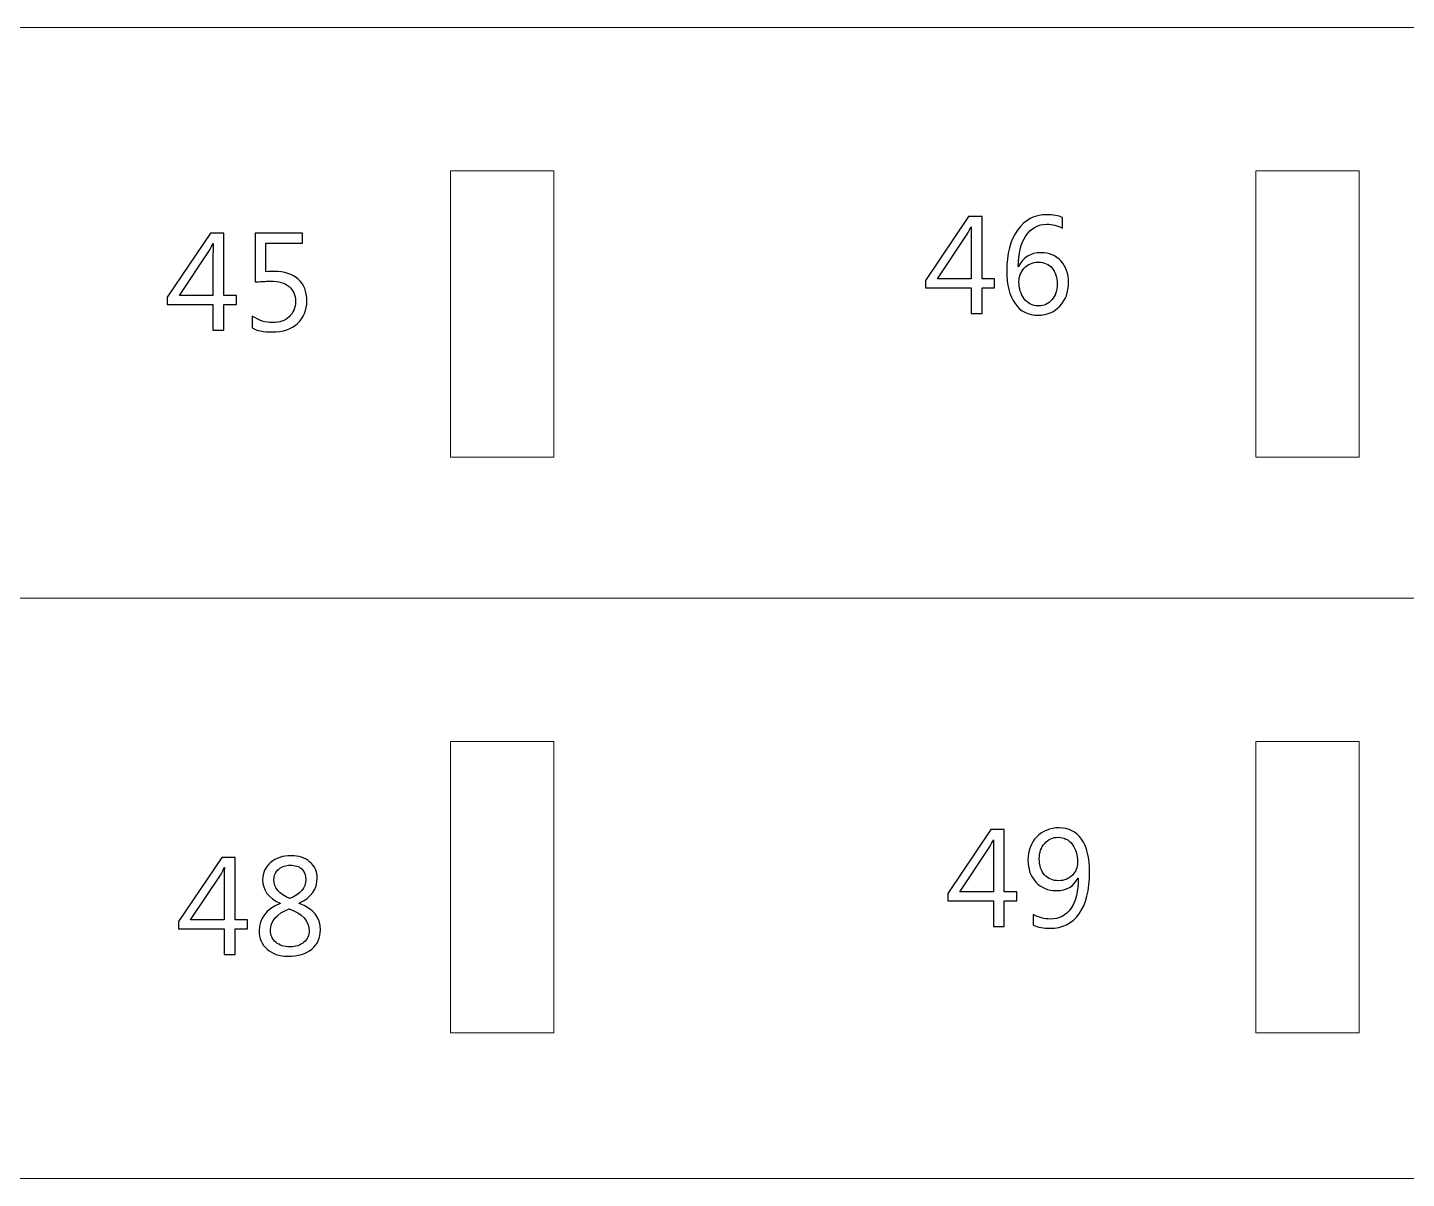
# Model space of a CAD drawing. Header units: centimetres. Extents: x -370 to 378, y -504 to 433.
# Drawn here: x -134.5 to -54.4, y -18 to 48.9 of the extents above; entities that cross this region are included whole.
import ezdxf

# ---------------------------------------------------------------- set-up
doc = ezdxf.new("R2010")
doc.units = ezdxf.units.CM
doc.header["$MEASUREMENT"] = 0
doc.layers.add('Camada 1', color=7, linetype='Continuous')
doc.layers.add('Camada 2', color=20, linetype='Continuous')

msp = doc.modelspace()

# ---------------------------------------------------------------- linework, layer by layer
at = {"layer": 'Camada 1', "lineweight": 9}
for points in [[(-109.943, 23.898), (-103.936, 23.898), (-103.936, 40.533), (-109.943, 40.533), (-109.943, 23.898)], [(-63.156, 23.898), (-57.149, 23.898), (-57.149, 40.533), (-63.156, 40.533), (-63.156, 23.898)], [(-109.943, -9.55), (-103.936, -9.55), (-103.936, 7.377), (-109.943, 7.377), (-109.943, -9.55)], [(-63.156, -9.55), (-57.149, -9.55), (-57.149, 7.377), (-63.156, 7.377), (-63.156, -9.55)]]:
    msp.add_lwpolyline(points, close=True, dxfattribs=at)
for points in [[(-198.012, 48.853), (-198.012, 48.853), (-33.765, 48.853), (-33.765, 48.853), (-33.765, 48.853), (-33.765, 48.853), (-27.629, 15.725), (-27.629, 15.725), (-27.629, 15.725), (-27.629, 15.725), (-197.989, 15.709), (-197.989, 15.709), (-197.989, 15.709), (-197.989, 15.709), (-198.012, 48.853), (-198.012, 48.853)], [(-198.012, -18.016), (-198.012, -18.016), (-33.765, -18.016), (-33.765, -18.016), (-33.765, -18.016), (-33.765, -18.016), (-27.629, 15.693), (-27.629, 15.693), (-27.629, 15.693), (-27.629, 15.693), (-197.989, 15.709), (-197.989, 15.709), (-197.989, 15.709), (-197.989, 15.709), (-198.012, -18.016), (-198.012, -18.016)]]:
    msp.add_open_spline(points, degree=3, knots=[0, 0, 0, 0, 0.2, 0.2, 0.2, 0.2, 0.4, 0.4, 0.4, 0.4, 0.6, 0.6, 0.6, 0.6, 1, 1, 1, 1], dxfattribs=at)
at = {"layer": 'Camada 2'}
for points, knots in [([(-78.331, 33.736), (-78.331, 33.736), (-79.057, 33.736), (-79.057, 33.736), (-79.057, 33.736), (-79.057, 33.736), (-79.057, 32.236), (-79.057, 32.236), (-79.057, 32.236), (-79.057, 32.236), (-79.694, 32.236), (-79.694, 32.236), (-79.694, 32.236), (-79.694, 32.236), (-79.694, 33.736), (-79.694, 33.736), (-79.694, 33.736), (-79.694, 33.736), (-82.347, 33.736), (-82.347, 33.736), (-82.347, 33.736), (-82.347, 33.736), (-82.347, 34.159), (-82.347, 34.159), (-82.347, 34.159), (-82.347, 34.159), (-79.835, 37.882), (-79.835, 37.882), (-79.835, 37.882), (-79.835, 37.882), (-79.057, 37.882), (-79.057, 37.882), (-79.057, 37.882), (-79.057, 37.882), (-79.057, 34.261), (-79.057, 34.261), (-79.057, 34.261), (-79.057, 34.261), (-78.331, 34.261), (-78.331, 34.261), (-78.331, 34.261), (-78.331, 34.261), (-78.331, 33.736), (-78.331, 33.736)], [0, 0, 0, 0, 0.083333, 0.083333, 0.083333, 0.083333, 0.166667, 0.166667, 0.166667, 0.166667, 0.25, 0.25, 0.25, 0.25, 0.333333, 0.333333, 0.333333, 0.333333, 0.416667, 0.416667, 0.416667, 0.416667, 0.5, 0.5, 0.5, 0.5, 0.583333, 0.583333, 0.583333, 0.583333, 0.666667, 0.666667, 0.666667, 0.666667, 0.75, 0.75, 0.75, 0.75, 0.833333, 0.833333, 0.833333, 0.833333, 1, 1, 1, 1]), ([(-74.379, 37.817), (-74.379, 37.817), (-74.379, 37.206), (-74.379, 37.206), (-74.379, 37.206), (-74.671, 37.355), (-74.977, 37.43), (-75.3, 37.43), (-75.3, 37.43), (-75.8, 37.43), (-76.201, 37.207), (-76.502, 36.761), (-76.502, 36.761), (-76.801, 36.314), (-76.952, 35.716), (-76.952, 34.968), (-76.952, 34.968), (-76.952, 34.968), (-76.936, 34.968), (-76.936, 34.968), (-76.936, 34.968), (-76.674, 35.501), (-76.244, 35.769), (-75.645, 35.769), (-75.645, 35.769), (-75.152, 35.769), (-74.761, 35.61), (-74.469, 35.294), (-74.469, 35.294), (-74.178, 34.977), (-74.032, 34.554), (-74.032, 34.023), (-74.032, 34.023), (-74.032, 33.469), (-74.199, 33.016), (-74.533, 32.665), (-74.533, 32.665), (-74.866, 32.314), (-75.289, 32.14), (-75.803, 32.14), (-75.803, 32.14), (-76.37, 32.14), (-76.815, 32.365), (-77.137, 32.817), (-77.137, 32.817), (-77.46, 33.269), (-77.621, 33.903), (-77.621, 34.72), (-77.621, 34.72), (-77.621, 35.711), (-77.41, 36.501), (-76.988, 37.091), (-76.988, 37.091), (-76.566, 37.683), (-76.008, 37.978), (-75.316, 37.978), (-75.316, 37.978), (-74.922, 37.978), (-74.61, 37.925), (-74.379, 37.817)], [0, 0, 0, 0, 0.0625, 0.0625, 0.0625, 0.0625, 0.125, 0.125, 0.125, 0.125, 0.1875, 0.1875, 0.1875, 0.1875, 0.25, 0.25, 0.25, 0.25, 0.3125, 0.3125, 0.3125, 0.3125, 0.375, 0.375, 0.375, 0.375, 0.4375, 0.4375, 0.4375, 0.4375, 0.5, 0.5, 0.5, 0.5, 0.5625, 0.5625, 0.5625, 0.5625, 0.625, 0.625, 0.625, 0.625, 0.6875, 0.6875, 0.6875, 0.6875, 0.75, 0.75, 0.75, 0.75, 0.8125, 0.8125, 0.8125, 0.8125, 0.875, 0.875, 0.875, 0.875, 1, 1, 1, 1]), ([(-122.375, 32.765), (-122.375, 32.765), (-123.1, 32.765), (-123.1, 32.765), (-123.1, 32.765), (-123.1, 32.765), (-123.1, 31.265), (-123.1, 31.265), (-123.1, 31.265), (-123.1, 31.265), (-123.738, 31.265), (-123.738, 31.265), (-123.738, 31.265), (-123.738, 31.265), (-123.738, 32.765), (-123.738, 32.765), (-123.738, 32.765), (-123.738, 32.765), (-126.391, 32.765), (-126.391, 32.765), (-126.391, 32.765), (-126.391, 32.765), (-126.391, 33.187), (-126.391, 33.187), (-126.391, 33.187), (-126.391, 33.187), (-123.879, 36.91), (-123.879, 36.91), (-123.879, 36.91), (-123.879, 36.91), (-123.1, 36.91), (-123.1, 36.91), (-123.1, 36.91), (-123.1, 36.91), (-123.1, 33.289), (-123.1, 33.289), (-123.1, 33.289), (-123.1, 33.289), (-122.375, 33.289), (-122.375, 33.289), (-122.375, 33.289), (-122.375, 33.289), (-122.375, 32.765), (-122.375, 32.765)], [0, 0, 0, 0, 0.083333, 0.083333, 0.083333, 0.083333, 0.166667, 0.166667, 0.166667, 0.166667, 0.25, 0.25, 0.25, 0.25, 0.333333, 0.333333, 0.333333, 0.333333, 0.416667, 0.416667, 0.416667, 0.416667, 0.5, 0.5, 0.5, 0.5, 0.583333, 0.583333, 0.583333, 0.583333, 0.666667, 0.666667, 0.666667, 0.666667, 0.75, 0.75, 0.75, 0.75, 0.833333, 0.833333, 0.833333, 0.833333, 1, 1, 1, 1]), ([(-121.455, 31.402), (-121.455, 31.402), (-121.455, 32.087), (-121.455, 32.087), (-121.455, 32.087), (-121.069, 31.835), (-120.677, 31.708), (-120.278, 31.708), (-120.278, 31.708), (-119.879, 31.708), (-119.557, 31.821), (-119.313, 32.047), (-119.313, 32.047), (-119.069, 32.272), (-118.947, 32.571), (-118.947, 32.944), (-118.947, 32.944), (-118.947, 33.313), (-119.072, 33.602), (-119.321, 33.809), (-119.321, 33.809), (-119.571, 34.016), (-119.927, 34.12), (-120.392, 34.12), (-120.392, 34.12), (-120.549, 34.12), (-120.845, 34.104), (-121.278, 34.073), (-121.278, 34.073), (-121.278, 34.073), (-121.278, 36.91), (-121.278, 36.91), (-121.278, 36.91), (-121.278, 36.91), (-118.544, 36.91), (-118.544, 36.91), (-118.544, 36.91), (-118.544, 36.91), (-118.544, 36.329), (-118.544, 36.329), (-118.544, 36.329), (-118.544, 36.329), (-120.665, 36.329), (-120.665, 36.329), (-120.665, 36.329), (-120.665, 36.329), (-120.665, 34.668), (-120.665, 34.668), (-120.665, 34.668), (-120.491, 34.679), (-120.332, 34.684), (-120.184, 34.684), (-120.184, 34.684), (-119.58, 34.684), (-119.112, 34.532), (-118.782, 34.23), (-118.782, 34.23), (-118.451, 33.927), (-118.286, 33.512), (-118.286, 32.985), (-118.286, 32.985), (-118.286, 32.44), (-118.463, 32), (-118.819, 31.668), (-118.819, 31.668), (-119.176, 31.335), (-119.665, 31.168), (-120.285, 31.168), (-120.285, 31.168), (-120.807, 31.168), (-121.197, 31.246), (-121.455, 31.402)], [0, 0, 0, 0, 0.052632, 0.052632, 0.052632, 0.052632, 0.105263, 0.105263, 0.105263, 0.105263, 0.157895, 0.157895, 0.157895, 0.157895, 0.210526, 0.210526, 0.210526, 0.210526, 0.263158, 0.263158, 0.263158, 0.263158, 0.315789, 0.315789, 0.315789, 0.315789, 0.368421, 0.368421, 0.368421, 0.368421, 0.421053, 0.421053, 0.421053, 0.421053, 0.473684, 0.473684, 0.473684, 0.473684, 0.526316, 0.526316, 0.526316, 0.526316, 0.578947, 0.578947, 0.578947, 0.578947, 0.631579, 0.631579, 0.631579, 0.631579, 0.684211, 0.684211, 0.684211, 0.684211, 0.736842, 0.736842, 0.736842, 0.736842, 0.789474, 0.789474, 0.789474, 0.789474, 0.842105, 0.842105, 0.842105, 0.842105, 0.894737, 0.894737, 0.894737, 0.894737, 1, 1, 1, 1]), ([(-79.694, 34.261), (-79.694, 34.261), (-79.694, 36.7), (-79.694, 36.7), (-79.694, 36.7), (-79.694, 36.874), (-79.689, 37.068), (-79.678, 37.284), (-79.678, 37.284), (-79.678, 37.284), (-79.694, 37.284), (-79.694, 37.284), (-79.694, 37.284), (-79.73, 37.188), (-79.803, 37.044), (-79.91, 36.851), (-79.91, 36.851), (-79.91, 36.851), (-81.647, 34.261), (-81.647, 34.261), (-81.647, 34.261), (-81.647, 34.261), (-79.694, 34.261), (-79.694, 34.261)], [0, 0, 0, 0, 0.142857, 0.142857, 0.142857, 0.142857, 0.285714, 0.285714, 0.285714, 0.285714, 0.428571, 0.428571, 0.428571, 0.428571, 0.571429, 0.571429, 0.571429, 0.571429, 0.714286, 0.714286, 0.714286, 0.714286, 1, 1, 1, 1]), ([(-123.738, 33.289), (-123.738, 33.289), (-123.738, 35.729), (-123.738, 35.729), (-123.738, 35.729), (-123.738, 35.902), (-123.732, 36.097), (-123.721, 36.312), (-123.721, 36.312), (-123.721, 36.312), (-123.738, 36.312), (-123.738, 36.312), (-123.738, 36.312), (-123.774, 36.217), (-123.846, 36.073), (-123.954, 35.879), (-123.954, 35.879), (-123.954, 35.879), (-125.691, 33.289), (-125.691, 33.289), (-125.691, 33.289), (-125.691, 33.289), (-123.738, 33.289), (-123.738, 33.289)], [0, 0, 0, 0, 0.142857, 0.142857, 0.142857, 0.142857, 0.285714, 0.285714, 0.285714, 0.285714, 0.428571, 0.428571, 0.428571, 0.428571, 0.571429, 0.571429, 0.571429, 0.571429, 0.714286, 0.714286, 0.714286, 0.714286, 1, 1, 1, 1]), ([(-75.789, 35.22), (-76.123, 35.22), (-76.393, 35.107), (-76.6, 34.882), (-76.6, 34.882), (-76.808, 34.654), (-76.912, 34.388), (-76.912, 34.08), (-76.912, 34.08), (-76.912, 33.693), (-76.808, 33.364), (-76.603, 33.09), (-76.603, 33.09), (-76.397, 32.817), (-76.123, 32.68), (-75.781, 32.68), (-75.781, 32.68), (-75.456, 32.68), (-75.192, 32.8), (-74.994, 33.037), (-74.994, 33.037), (-74.793, 33.275), (-74.694, 33.576), (-74.694, 33.942), (-74.694, 33.942), (-74.694, 34.343), (-74.789, 34.654), (-74.982, 34.882), (-74.982, 34.882), (-75.174, 35.107), (-75.443, 35.22), (-75.789, 35.22)], [0, 0, 0, 0, 0.111111, 0.111111, 0.111111, 0.111111, 0.222222, 0.222222, 0.222222, 0.222222, 0.333333, 0.333333, 0.333333, 0.333333, 0.444444, 0.444444, 0.444444, 0.444444, 0.555556, 0.555556, 0.555556, 0.555556, 0.666667, 0.666667, 0.666667, 0.666667, 0.777778, 0.777778, 0.777778, 0.777778, 1, 1, 1, 1]), ([(-77.036, -1.887), (-77.036, -1.887), (-77.761, -1.887), (-77.761, -1.887), (-77.761, -1.887), (-77.761, -1.887), (-77.761, -3.387), (-77.761, -3.387), (-77.761, -3.387), (-77.761, -3.387), (-78.399, -3.387), (-78.399, -3.387), (-78.399, -3.387), (-78.399, -3.387), (-78.399, -1.887), (-78.399, -1.887), (-78.399, -1.887), (-78.399, -1.887), (-81.052, -1.887), (-81.052, -1.887), (-81.052, -1.887), (-81.052, -1.887), (-81.052, -1.465), (-81.052, -1.465), (-81.052, -1.465), (-81.052, -1.465), (-78.54, 2.258), (-78.54, 2.258), (-78.54, 2.258), (-78.54, 2.258), (-77.761, 2.258), (-77.761, 2.258), (-77.761, 2.258), (-77.761, 2.258), (-77.761, -1.363), (-77.761, -1.363), (-77.761, -1.363), (-77.761, -1.363), (-77.036, -1.363), (-77.036, -1.363), (-77.036, -1.363), (-77.036, -1.363), (-77.036, -1.887), (-77.036, -1.887)], [0, 0, 0, 0, 0.083333, 0.083333, 0.083333, 0.083333, 0.166667, 0.166667, 0.166667, 0.166667, 0.25, 0.25, 0.25, 0.25, 0.333333, 0.333333, 0.333333, 0.333333, 0.416667, 0.416667, 0.416667, 0.416667, 0.5, 0.5, 0.5, 0.5, 0.583333, 0.583333, 0.583333, 0.583333, 0.666667, 0.666667, 0.666667, 0.666667, 0.75, 0.75, 0.75, 0.75, 0.833333, 0.833333, 0.833333, 0.833333, 1, 1, 1, 1]), ([(-78.399, -1.363), (-78.399, -1.363), (-78.399, 1.077), (-78.399, 1.077), (-78.399, 1.077), (-78.399, 1.25), (-78.393, 1.445), (-78.382, 1.66), (-78.382, 1.66), (-78.382, 1.66), (-78.399, 1.66), (-78.399, 1.66), (-78.399, 1.66), (-78.435, 1.565), (-78.507, 1.421), (-78.615, 1.227), (-78.615, 1.227), (-78.615, 1.227), (-80.352, -1.363), (-80.352, -1.363), (-80.352, -1.363), (-80.352, -1.363), (-78.399, -1.363), (-78.399, -1.363)], [0, 0, 0, 0, 0.142857, 0.142857, 0.142857, 0.142857, 0.285714, 0.285714, 0.285714, 0.285714, 0.428571, 0.428571, 0.428571, 0.428571, 0.571429, 0.571429, 0.571429, 0.571429, 0.714286, 0.714286, 0.714286, 0.714286, 1, 1, 1, 1]), ([(-76.084, -3.296), (-76.084, -3.296), (-76.084, -2.676), (-76.084, -2.676), (-76.084, -2.676), (-75.769, -2.855), (-75.436, -2.944), (-75.084, -2.944), (-75.084, -2.944), (-74.573, -2.944), (-74.174, -2.737), (-73.89, -2.324), (-73.89, -2.324), (-73.605, -1.911), (-73.463, -1.324), (-73.463, -0.564), (-73.463, -0.564), (-73.468, -0.567), (-73.474, -0.567), (-73.479, -0.564), (-73.479, -0.564), (-73.72, -1.048), (-74.14, -1.29), (-74.737, -1.29), (-74.737, -1.29), (-75.221, -1.29), (-75.616, -1.126), (-75.927, -0.798), (-75.927, -0.798), (-76.236, -0.47), (-76.39, -0.047), (-76.39, 0.469), (-76.39, 0.469), (-76.39, 1.02), (-76.221, 1.473), (-75.881, 1.825), (-75.881, 1.825), (-75.541, 2.179), (-75.107, 2.355), (-74.576, 2.355), (-74.576, 2.355), (-74.021, 2.355), (-73.587, 2.135), (-73.276, 1.695), (-73.276, 1.695), (-72.966, 1.255), (-72.81, 0.614), (-72.81, -0.226), (-72.81, -0.226), (-72.81, -1.269), (-73.011, -2.073), (-73.416, -2.637), (-73.416, -2.637), (-73.819, -3.202), (-74.381, -3.484), (-75.1, -3.484), (-75.1, -3.484), (-75.478, -3.484), (-75.806, -3.421), (-76.084, -3.296)], [0, 0, 0, 0, 0.0625, 0.0625, 0.0625, 0.0625, 0.125, 0.125, 0.125, 0.125, 0.1875, 0.1875, 0.1875, 0.1875, 0.25, 0.25, 0.25, 0.25, 0.3125, 0.3125, 0.3125, 0.3125, 0.375, 0.375, 0.375, 0.375, 0.4375, 0.4375, 0.4375, 0.4375, 0.5, 0.5, 0.5, 0.5, 0.5625, 0.5625, 0.5625, 0.5625, 0.625, 0.625, 0.625, 0.625, 0.6875, 0.6875, 0.6875, 0.6875, 0.75, 0.75, 0.75, 0.75, 0.8125, 0.8125, 0.8125, 0.8125, 0.875, 0.875, 0.875, 0.875, 1, 1, 1, 1]), ([(-74.636, 1.807), (-74.948, 1.807), (-75.208, 1.69), (-75.416, 1.454), (-75.416, 1.454), (-75.624, 1.219), (-75.729, 0.921), (-75.729, 0.558), (-75.729, 0.558), (-75.729, 0.161), (-75.627, -0.15), (-75.423, -0.378), (-75.423, -0.378), (-75.218, -0.605), (-74.942, -0.718), (-74.592, -0.718), (-74.592, -0.718), (-74.288, -0.718), (-74.032, -0.614), (-73.82, -0.407), (-73.82, -0.407), (-73.609, -0.199), (-73.503, 0.054), (-73.503, 0.354), (-73.503, 0.354), (-73.503, 0.781), (-73.608, 1.13), (-73.818, 1.401), (-73.818, 1.401), (-74.028, 1.671), (-74.3, 1.807), (-74.636, 1.807)], [0, 0, 0, 0, 0.111111, 0.111111, 0.111111, 0.111111, 0.222222, 0.222222, 0.222222, 0.222222, 0.333333, 0.333333, 0.333333, 0.333333, 0.444444, 0.444444, 0.444444, 0.444444, 0.555556, 0.555556, 0.555556, 0.555556, 0.666667, 0.666667, 0.666667, 0.666667, 0.777778, 0.777778, 0.777778, 0.777778, 1, 1, 1, 1]), ([(-121.727, -3.506), (-121.727, -3.506), (-122.453, -3.506), (-122.453, -3.506), (-122.453, -3.506), (-122.453, -3.506), (-122.453, -5.006), (-122.453, -5.006), (-122.453, -5.006), (-122.453, -5.006), (-123.09, -5.006), (-123.09, -5.006), (-123.09, -5.006), (-123.09, -5.006), (-123.09, -3.506), (-123.09, -3.506), (-123.09, -3.506), (-123.09, -3.506), (-125.743, -3.506), (-125.743, -3.506), (-125.743, -3.506), (-125.743, -3.506), (-125.743, -3.084), (-125.743, -3.084), (-125.743, -3.084), (-125.743, -3.084), (-123.231, 0.639), (-123.231, 0.639), (-123.231, 0.639), (-123.231, 0.639), (-122.453, 0.639), (-122.453, 0.639), (-122.453, 0.639), (-122.453, 0.639), (-122.453, -2.982), (-122.453, -2.982), (-122.453, -2.982), (-122.453, -2.982), (-121.727, -2.982), (-121.727, -2.982), (-121.727, -2.982), (-121.727, -2.982), (-121.727, -3.506), (-121.727, -3.506)], [0, 0, 0, 0, 0.083333, 0.083333, 0.083333, 0.083333, 0.166667, 0.166667, 0.166667, 0.166667, 0.25, 0.25, 0.25, 0.25, 0.333333, 0.333333, 0.333333, 0.333333, 0.416667, 0.416667, 0.416667, 0.416667, 0.5, 0.5, 0.5, 0.5, 0.583333, 0.583333, 0.583333, 0.583333, 0.666667, 0.666667, 0.666667, 0.666667, 0.75, 0.75, 0.75, 0.75, 0.833333, 0.833333, 0.833333, 0.833333, 1, 1, 1, 1]), ([(-123.09, -2.982), (-123.09, -2.982), (-123.09, -0.543), (-123.09, -0.543), (-123.09, -0.543), (-123.09, -0.369), (-123.085, -0.174), (-123.074, 0.041), (-123.074, 0.041), (-123.074, 0.041), (-123.09, 0.041), (-123.09, 0.041), (-123.09, 0.041), (-123.126, -0.055), (-123.199, -0.199), (-123.306, -0.392), (-123.306, -0.392), (-123.306, -0.392), (-125.043, -2.982), (-125.043, -2.982), (-125.043, -2.982), (-125.043, -2.982), (-123.09, -2.982), (-123.09, -2.982)], [0, 0, 0, 0, 0.142857, 0.142857, 0.142857, 0.142857, 0.285714, 0.285714, 0.285714, 0.285714, 0.428571, 0.428571, 0.428571, 0.428571, 0.571429, 0.571429, 0.571429, 0.571429, 0.714286, 0.714286, 0.714286, 0.714286, 1, 1, 1, 1]), ([(-119.84, -2.047), (-119.84, -2.047), (-119.84, -2.031), (-119.84, -2.031), (-119.84, -2.031), (-120.517, -1.716), (-120.856, -1.259), (-120.856, -0.66), (-120.856, -0.66), (-120.856, -0.252), (-120.701, 0.082), (-120.391, 0.343), (-120.391, 0.343), (-120.08, 0.605), (-119.681, 0.736), (-119.192, 0.736), (-119.192, 0.736), (-118.751, 0.736), (-118.388, 0.613), (-118.104, 0.369), (-118.104, 0.369), (-117.821, 0.124), (-117.679, -0.189), (-117.679, -0.572), (-117.679, -0.572), (-117.679, -1.198), (-118.028, -1.684), (-118.727, -2.031), (-118.727, -2.031), (-118.727, -2.031), (-118.727, -2.047), (-118.727, -2.047), (-118.727, -2.047), (-117.904, -2.341), (-117.493, -2.85), (-117.493, -3.575), (-117.493, -3.575), (-117.493, -4.043), (-117.661, -4.414), (-117.997, -4.689), (-117.997, -4.689), (-118.332, -4.965), (-118.799, -5.103), (-119.398, -5.103), (-119.398, -5.103), (-119.88, -5.103), (-120.277, -4.966), (-120.59, -4.693), (-120.59, -4.693), (-120.902, -4.42), (-121.058, -4.065), (-121.058, -3.63), (-121.058, -3.63), (-121.058, -2.906), (-120.652, -2.377), (-119.84, -2.047)], [0, 0, 0, 0, 0.066667, 0.066667, 0.066667, 0.066667, 0.133333, 0.133333, 0.133333, 0.133333, 0.2, 0.2, 0.2, 0.2, 0.266667, 0.266667, 0.266667, 0.266667, 0.333333, 0.333333, 0.333333, 0.333333, 0.4, 0.4, 0.4, 0.4, 0.466667, 0.466667, 0.466667, 0.466667, 0.533333, 0.533333, 0.533333, 0.533333, 0.6, 0.6, 0.6, 0.6, 0.666667, 0.666667, 0.666667, 0.666667, 0.733333, 0.733333, 0.733333, 0.733333, 0.8, 0.8, 0.8, 0.8, 0.866667, 0.866667, 0.866667, 0.866667, 1, 1, 1, 1]), ([(-118.34, -0.653), (-118.34, -0.392), (-118.422, -0.188), (-118.584, -0.037), (-118.584, -0.037), (-118.747, 0.112), (-118.97, 0.187), (-119.251, 0.187), (-119.251, 0.187), (-119.515, 0.187), (-119.738, 0.109), (-119.921, -0.048), (-119.921, -0.048), (-120.103, -0.204), (-120.195, -0.403), (-120.195, -0.645), (-120.195, -0.645), (-120.195, -1.137), (-119.888, -1.506), (-119.275, -1.756), (-119.275, -1.756), (-118.652, -1.498), (-118.34, -1.131), (-118.34, -0.653)], [0, 0, 0, 0, 0.142857, 0.142857, 0.142857, 0.142857, 0.285714, 0.285714, 0.285714, 0.285714, 0.428571, 0.428571, 0.428571, 0.428571, 0.571429, 0.571429, 0.571429, 0.571429, 0.714286, 0.714286, 0.714286, 0.714286, 1, 1, 1, 1]), ([(-119.318, -2.353), (-120.037, -2.639), (-120.396, -3.056), (-120.396, -3.6), (-120.396, -3.6), (-120.396, -3.881), (-120.291, -4.113), (-120.083, -4.293), (-120.083, -4.293), (-119.875, -4.473), (-119.6, -4.563), (-119.259, -4.563), (-119.259, -4.563), (-118.934, -4.563), (-118.669, -4.474), (-118.463, -4.297), (-118.463, -4.297), (-118.258, -4.119), (-118.154, -3.895), (-118.154, -3.623), (-118.154, -3.623), (-118.154, -3.056), (-118.543, -2.631), (-119.318, -2.353)], [0, 0, 0, 0, 0.142857, 0.142857, 0.142857, 0.142857, 0.285714, 0.285714, 0.285714, 0.285714, 0.428571, 0.428571, 0.428571, 0.428571, 0.571429, 0.571429, 0.571429, 0.571429, 0.714286, 0.714286, 0.714286, 0.714286, 1, 1, 1, 1])]:
    msp.add_open_spline(points, degree=3, knots=knots, dxfattribs=at)
at = {"layer": 'Camada 2', "lineweight": 9}
for points, knots in [([(-78.331, 33.736), (-78.331, 33.736), (-79.057, 33.736), (-79.057, 33.736), (-79.057, 33.736), (-79.057, 33.736), (-79.057, 32.236), (-79.057, 32.236), (-79.057, 32.236), (-79.057, 32.236), (-79.694, 32.236), (-79.694, 32.236), (-79.694, 32.236), (-79.694, 32.236), (-79.694, 33.736), (-79.694, 33.736), (-79.694, 33.736), (-79.694, 33.736), (-82.347, 33.736), (-82.347, 33.736), (-82.347, 33.736), (-82.347, 33.736), (-82.347, 34.159), (-82.347, 34.159), (-82.347, 34.159), (-82.347, 34.159), (-79.835, 37.882), (-79.835, 37.882), (-79.835, 37.882), (-79.835, 37.882), (-79.057, 37.882), (-79.057, 37.882), (-79.057, 37.882), (-79.057, 37.882), (-79.057, 34.261), (-79.057, 34.261), (-79.057, 34.261), (-79.057, 34.261), (-78.331, 34.261), (-78.331, 34.261), (-78.331, 34.261), (-78.331, 34.261), (-78.331, 33.736), (-78.331, 33.736)], [0, 0, 0, 0, 0.083333, 0.083333, 0.083333, 0.083333, 0.166667, 0.166667, 0.166667, 0.166667, 0.25, 0.25, 0.25, 0.25, 0.333333, 0.333333, 0.333333, 0.333333, 0.416667, 0.416667, 0.416667, 0.416667, 0.5, 0.5, 0.5, 0.5, 0.583333, 0.583333, 0.583333, 0.583333, 0.666667, 0.666667, 0.666667, 0.666667, 0.75, 0.75, 0.75, 0.75, 0.833333, 0.833333, 0.833333, 0.833333, 1, 1, 1, 1]), ([(-74.379, 37.817), (-74.379, 37.817), (-74.379, 37.206), (-74.379, 37.206), (-74.379, 37.206), (-74.671, 37.355), (-74.977, 37.43), (-75.3, 37.43), (-75.3, 37.43), (-75.8, 37.43), (-76.201, 37.207), (-76.502, 36.761), (-76.502, 36.761), (-76.801, 36.314), (-76.952, 35.716), (-76.952, 34.968), (-76.952, 34.968), (-76.952, 34.968), (-76.936, 34.968), (-76.936, 34.968), (-76.936, 34.968), (-76.674, 35.501), (-76.244, 35.769), (-75.645, 35.769), (-75.645, 35.769), (-75.152, 35.769), (-74.761, 35.61), (-74.469, 35.294), (-74.469, 35.294), (-74.178, 34.977), (-74.032, 34.554), (-74.032, 34.023), (-74.032, 34.023), (-74.032, 33.469), (-74.199, 33.016), (-74.533, 32.665), (-74.533, 32.665), (-74.866, 32.314), (-75.289, 32.14), (-75.803, 32.14), (-75.803, 32.14), (-76.37, 32.14), (-76.815, 32.365), (-77.137, 32.817), (-77.137, 32.817), (-77.46, 33.269), (-77.621, 33.903), (-77.621, 34.72), (-77.621, 34.72), (-77.621, 35.711), (-77.41, 36.501), (-76.988, 37.091), (-76.988, 37.091), (-76.566, 37.683), (-76.008, 37.978), (-75.316, 37.978), (-75.316, 37.978), (-74.922, 37.978), (-74.61, 37.925), (-74.379, 37.817)], [0, 0, 0, 0, 0.0625, 0.0625, 0.0625, 0.0625, 0.125, 0.125, 0.125, 0.125, 0.1875, 0.1875, 0.1875, 0.1875, 0.25, 0.25, 0.25, 0.25, 0.3125, 0.3125, 0.3125, 0.3125, 0.375, 0.375, 0.375, 0.375, 0.4375, 0.4375, 0.4375, 0.4375, 0.5, 0.5, 0.5, 0.5, 0.5625, 0.5625, 0.5625, 0.5625, 0.625, 0.625, 0.625, 0.625, 0.6875, 0.6875, 0.6875, 0.6875, 0.75, 0.75, 0.75, 0.75, 0.8125, 0.8125, 0.8125, 0.8125, 0.875, 0.875, 0.875, 0.875, 1, 1, 1, 1]), ([(-122.375, 32.765), (-122.375, 32.765), (-123.1, 32.765), (-123.1, 32.765), (-123.1, 32.765), (-123.1, 32.765), (-123.1, 31.265), (-123.1, 31.265), (-123.1, 31.265), (-123.1, 31.265), (-123.738, 31.265), (-123.738, 31.265), (-123.738, 31.265), (-123.738, 31.265), (-123.738, 32.765), (-123.738, 32.765), (-123.738, 32.765), (-123.738, 32.765), (-126.391, 32.765), (-126.391, 32.765), (-126.391, 32.765), (-126.391, 32.765), (-126.391, 33.187), (-126.391, 33.187), (-126.391, 33.187), (-126.391, 33.187), (-123.879, 36.91), (-123.879, 36.91), (-123.879, 36.91), (-123.879, 36.91), (-123.1, 36.91), (-123.1, 36.91), (-123.1, 36.91), (-123.1, 36.91), (-123.1, 33.289), (-123.1, 33.289), (-123.1, 33.289), (-123.1, 33.289), (-122.375, 33.289), (-122.375, 33.289), (-122.375, 33.289), (-122.375, 33.289), (-122.375, 32.765), (-122.375, 32.765)], [0, 0, 0, 0, 0.083333, 0.083333, 0.083333, 0.083333, 0.166667, 0.166667, 0.166667, 0.166667, 0.25, 0.25, 0.25, 0.25, 0.333333, 0.333333, 0.333333, 0.333333, 0.416667, 0.416667, 0.416667, 0.416667, 0.5, 0.5, 0.5, 0.5, 0.583333, 0.583333, 0.583333, 0.583333, 0.666667, 0.666667, 0.666667, 0.666667, 0.75, 0.75, 0.75, 0.75, 0.833333, 0.833333, 0.833333, 0.833333, 1, 1, 1, 1]), ([(-121.455, 31.402), (-121.455, 31.402), (-121.455, 32.087), (-121.455, 32.087), (-121.455, 32.087), (-121.069, 31.835), (-120.677, 31.708), (-120.278, 31.708), (-120.278, 31.708), (-119.879, 31.708), (-119.557, 31.821), (-119.313, 32.047), (-119.313, 32.047), (-119.069, 32.272), (-118.947, 32.571), (-118.947, 32.944), (-118.947, 32.944), (-118.947, 33.313), (-119.072, 33.602), (-119.321, 33.809), (-119.321, 33.809), (-119.571, 34.016), (-119.927, 34.12), (-120.392, 34.12), (-120.392, 34.12), (-120.549, 34.12), (-120.845, 34.104), (-121.278, 34.073), (-121.278, 34.073), (-121.278, 34.073), (-121.278, 36.91), (-121.278, 36.91), (-121.278, 36.91), (-121.278, 36.91), (-118.544, 36.91), (-118.544, 36.91), (-118.544, 36.91), (-118.544, 36.91), (-118.544, 36.329), (-118.544, 36.329), (-118.544, 36.329), (-118.544, 36.329), (-120.665, 36.329), (-120.665, 36.329), (-120.665, 36.329), (-120.665, 36.329), (-120.665, 34.668), (-120.665, 34.668), (-120.665, 34.668), (-120.491, 34.679), (-120.332, 34.684), (-120.184, 34.684), (-120.184, 34.684), (-119.58, 34.684), (-119.112, 34.532), (-118.782, 34.23), (-118.782, 34.23), (-118.451, 33.927), (-118.286, 33.512), (-118.286, 32.985), (-118.286, 32.985), (-118.286, 32.44), (-118.463, 32), (-118.819, 31.668), (-118.819, 31.668), (-119.176, 31.335), (-119.665, 31.168), (-120.285, 31.168), (-120.285, 31.168), (-120.807, 31.168), (-121.197, 31.246), (-121.455, 31.402)], [0, 0, 0, 0, 0.052632, 0.052632, 0.052632, 0.052632, 0.105263, 0.105263, 0.105263, 0.105263, 0.157895, 0.157895, 0.157895, 0.157895, 0.210526, 0.210526, 0.210526, 0.210526, 0.263158, 0.263158, 0.263158, 0.263158, 0.315789, 0.315789, 0.315789, 0.315789, 0.368421, 0.368421, 0.368421, 0.368421, 0.421053, 0.421053, 0.421053, 0.421053, 0.473684, 0.473684, 0.473684, 0.473684, 0.526316, 0.526316, 0.526316, 0.526316, 0.578947, 0.578947, 0.578947, 0.578947, 0.631579, 0.631579, 0.631579, 0.631579, 0.684211, 0.684211, 0.684211, 0.684211, 0.736842, 0.736842, 0.736842, 0.736842, 0.789474, 0.789474, 0.789474, 0.789474, 0.842105, 0.842105, 0.842105, 0.842105, 0.894737, 0.894737, 0.894737, 0.894737, 1, 1, 1, 1]), ([(-79.694, 34.261), (-79.694, 34.261), (-79.694, 36.7), (-79.694, 36.7), (-79.694, 36.7), (-79.694, 36.874), (-79.689, 37.068), (-79.678, 37.284), (-79.678, 37.284), (-79.678, 37.284), (-79.694, 37.284), (-79.694, 37.284), (-79.694, 37.284), (-79.73, 37.188), (-79.803, 37.044), (-79.91, 36.851), (-79.91, 36.851), (-79.91, 36.851), (-81.647, 34.261), (-81.647, 34.261), (-81.647, 34.261), (-81.647, 34.261), (-79.694, 34.261), (-79.694, 34.261)], [0, 0, 0, 0, 0.142857, 0.142857, 0.142857, 0.142857, 0.285714, 0.285714, 0.285714, 0.285714, 0.428571, 0.428571, 0.428571, 0.428571, 0.571429, 0.571429, 0.571429, 0.571429, 0.714286, 0.714286, 0.714286, 0.714286, 1, 1, 1, 1]), ([(-123.738, 33.289), (-123.738, 33.289), (-123.738, 35.729), (-123.738, 35.729), (-123.738, 35.729), (-123.738, 35.902), (-123.732, 36.097), (-123.721, 36.312), (-123.721, 36.312), (-123.721, 36.312), (-123.738, 36.312), (-123.738, 36.312), (-123.738, 36.312), (-123.774, 36.217), (-123.846, 36.073), (-123.954, 35.879), (-123.954, 35.879), (-123.954, 35.879), (-125.691, 33.289), (-125.691, 33.289), (-125.691, 33.289), (-125.691, 33.289), (-123.738, 33.289), (-123.738, 33.289)], [0, 0, 0, 0, 0.142857, 0.142857, 0.142857, 0.142857, 0.285714, 0.285714, 0.285714, 0.285714, 0.428571, 0.428571, 0.428571, 0.428571, 0.571429, 0.571429, 0.571429, 0.571429, 0.714286, 0.714286, 0.714286, 0.714286, 1, 1, 1, 1]), ([(-75.789, 35.22), (-76.123, 35.22), (-76.393, 35.107), (-76.6, 34.882), (-76.6, 34.882), (-76.808, 34.654), (-76.912, 34.388), (-76.912, 34.08), (-76.912, 34.08), (-76.912, 33.693), (-76.808, 33.364), (-76.603, 33.09), (-76.603, 33.09), (-76.397, 32.817), (-76.123, 32.68), (-75.781, 32.68), (-75.781, 32.68), (-75.456, 32.68), (-75.192, 32.8), (-74.994, 33.037), (-74.994, 33.037), (-74.793, 33.275), (-74.694, 33.576), (-74.694, 33.942), (-74.694, 33.942), (-74.694, 34.343), (-74.789, 34.654), (-74.982, 34.882), (-74.982, 34.882), (-75.174, 35.107), (-75.443, 35.22), (-75.789, 35.22)], [0, 0, 0, 0, 0.111111, 0.111111, 0.111111, 0.111111, 0.222222, 0.222222, 0.222222, 0.222222, 0.333333, 0.333333, 0.333333, 0.333333, 0.444444, 0.444444, 0.444444, 0.444444, 0.555556, 0.555556, 0.555556, 0.555556, 0.666667, 0.666667, 0.666667, 0.666667, 0.777778, 0.777778, 0.777778, 0.777778, 1, 1, 1, 1]), ([(-77.036, -1.887), (-77.036, -1.887), (-77.761, -1.887), (-77.761, -1.887), (-77.761, -1.887), (-77.761, -1.887), (-77.761, -3.387), (-77.761, -3.387), (-77.761, -3.387), (-77.761, -3.387), (-78.399, -3.387), (-78.399, -3.387), (-78.399, -3.387), (-78.399, -3.387), (-78.399, -1.887), (-78.399, -1.887), (-78.399, -1.887), (-78.399, -1.887), (-81.052, -1.887), (-81.052, -1.887), (-81.052, -1.887), (-81.052, -1.887), (-81.052, -1.465), (-81.052, -1.465), (-81.052, -1.465), (-81.052, -1.465), (-78.54, 2.258), (-78.54, 2.258), (-78.54, 2.258), (-78.54, 2.258), (-77.761, 2.258), (-77.761, 2.258), (-77.761, 2.258), (-77.761, 2.258), (-77.761, -1.363), (-77.761, -1.363), (-77.761, -1.363), (-77.761, -1.363), (-77.036, -1.363), (-77.036, -1.363), (-77.036, -1.363), (-77.036, -1.363), (-77.036, -1.887), (-77.036, -1.887)], [0, 0, 0, 0, 0.083333, 0.083333, 0.083333, 0.083333, 0.166667, 0.166667, 0.166667, 0.166667, 0.25, 0.25, 0.25, 0.25, 0.333333, 0.333333, 0.333333, 0.333333, 0.416667, 0.416667, 0.416667, 0.416667, 0.5, 0.5, 0.5, 0.5, 0.583333, 0.583333, 0.583333, 0.583333, 0.666667, 0.666667, 0.666667, 0.666667, 0.75, 0.75, 0.75, 0.75, 0.833333, 0.833333, 0.833333, 0.833333, 1, 1, 1, 1]), ([(-78.399, -1.363), (-78.399, -1.363), (-78.399, 1.077), (-78.399, 1.077), (-78.399, 1.077), (-78.399, 1.25), (-78.393, 1.445), (-78.382, 1.66), (-78.382, 1.66), (-78.382, 1.66), (-78.399, 1.66), (-78.399, 1.66), (-78.399, 1.66), (-78.435, 1.565), (-78.507, 1.421), (-78.615, 1.227), (-78.615, 1.227), (-78.615, 1.227), (-80.352, -1.363), (-80.352, -1.363), (-80.352, -1.363), (-80.352, -1.363), (-78.399, -1.363), (-78.399, -1.363)], [0, 0, 0, 0, 0.142857, 0.142857, 0.142857, 0.142857, 0.285714, 0.285714, 0.285714, 0.285714, 0.428571, 0.428571, 0.428571, 0.428571, 0.571429, 0.571429, 0.571429, 0.571429, 0.714286, 0.714286, 0.714286, 0.714286, 1, 1, 1, 1]), ([(-76.084, -3.296), (-76.084, -3.296), (-76.084, -2.676), (-76.084, -2.676), (-76.084, -2.676), (-75.769, -2.855), (-75.436, -2.944), (-75.084, -2.944), (-75.084, -2.944), (-74.573, -2.944), (-74.174, -2.737), (-73.89, -2.324), (-73.89, -2.324), (-73.605, -1.911), (-73.463, -1.324), (-73.463, -0.564), (-73.463, -0.564), (-73.468, -0.567), (-73.474, -0.567), (-73.479, -0.564), (-73.479, -0.564), (-73.72, -1.048), (-74.14, -1.29), (-74.737, -1.29), (-74.737, -1.29), (-75.221, -1.29), (-75.616, -1.126), (-75.927, -0.798), (-75.927, -0.798), (-76.236, -0.47), (-76.39, -0.047), (-76.39, 0.469), (-76.39, 0.469), (-76.39, 1.02), (-76.221, 1.473), (-75.881, 1.825), (-75.881, 1.825), (-75.541, 2.179), (-75.107, 2.355), (-74.576, 2.355), (-74.576, 2.355), (-74.021, 2.355), (-73.587, 2.135), (-73.276, 1.695), (-73.276, 1.695), (-72.966, 1.255), (-72.81, 0.614), (-72.81, -0.226), (-72.81, -0.226), (-72.81, -1.269), (-73.011, -2.073), (-73.416, -2.637), (-73.416, -2.637), (-73.819, -3.202), (-74.381, -3.484), (-75.1, -3.484), (-75.1, -3.484), (-75.478, -3.484), (-75.806, -3.421), (-76.084, -3.296)], [0, 0, 0, 0, 0.0625, 0.0625, 0.0625, 0.0625, 0.125, 0.125, 0.125, 0.125, 0.1875, 0.1875, 0.1875, 0.1875, 0.25, 0.25, 0.25, 0.25, 0.3125, 0.3125, 0.3125, 0.3125, 0.375, 0.375, 0.375, 0.375, 0.4375, 0.4375, 0.4375, 0.4375, 0.5, 0.5, 0.5, 0.5, 0.5625, 0.5625, 0.5625, 0.5625, 0.625, 0.625, 0.625, 0.625, 0.6875, 0.6875, 0.6875, 0.6875, 0.75, 0.75, 0.75, 0.75, 0.8125, 0.8125, 0.8125, 0.8125, 0.875, 0.875, 0.875, 0.875, 1, 1, 1, 1]), ([(-74.636, 1.807), (-74.948, 1.807), (-75.208, 1.69), (-75.416, 1.454), (-75.416, 1.454), (-75.624, 1.219), (-75.729, 0.921), (-75.729, 0.558), (-75.729, 0.558), (-75.729, 0.161), (-75.627, -0.15), (-75.423, -0.378), (-75.423, -0.378), (-75.218, -0.605), (-74.942, -0.718), (-74.592, -0.718), (-74.592, -0.718), (-74.288, -0.718), (-74.032, -0.614), (-73.82, -0.407), (-73.82, -0.407), (-73.609, -0.199), (-73.503, 0.054), (-73.503, 0.354), (-73.503, 0.354), (-73.503, 0.781), (-73.608, 1.13), (-73.818, 1.401), (-73.818, 1.401), (-74.028, 1.671), (-74.3, 1.807), (-74.636, 1.807)], [0, 0, 0, 0, 0.111111, 0.111111, 0.111111, 0.111111, 0.222222, 0.222222, 0.222222, 0.222222, 0.333333, 0.333333, 0.333333, 0.333333, 0.444444, 0.444444, 0.444444, 0.444444, 0.555556, 0.555556, 0.555556, 0.555556, 0.666667, 0.666667, 0.666667, 0.666667, 0.777778, 0.777778, 0.777778, 0.777778, 1, 1, 1, 1]), ([(-121.727, -3.506), (-121.727, -3.506), (-122.453, -3.506), (-122.453, -3.506), (-122.453, -3.506), (-122.453, -3.506), (-122.453, -5.006), (-122.453, -5.006), (-122.453, -5.006), (-122.453, -5.006), (-123.09, -5.006), (-123.09, -5.006), (-123.09, -5.006), (-123.09, -5.006), (-123.09, -3.506), (-123.09, -3.506), (-123.09, -3.506), (-123.09, -3.506), (-125.743, -3.506), (-125.743, -3.506), (-125.743, -3.506), (-125.743, -3.506), (-125.743, -3.084), (-125.743, -3.084), (-125.743, -3.084), (-125.743, -3.084), (-123.231, 0.639), (-123.231, 0.639), (-123.231, 0.639), (-123.231, 0.639), (-122.453, 0.639), (-122.453, 0.639), (-122.453, 0.639), (-122.453, 0.639), (-122.453, -2.982), (-122.453, -2.982), (-122.453, -2.982), (-122.453, -2.982), (-121.727, -2.982), (-121.727, -2.982), (-121.727, -2.982), (-121.727, -2.982), (-121.727, -3.506), (-121.727, -3.506)], [0, 0, 0, 0, 0.083333, 0.083333, 0.083333, 0.083333, 0.166667, 0.166667, 0.166667, 0.166667, 0.25, 0.25, 0.25, 0.25, 0.333333, 0.333333, 0.333333, 0.333333, 0.416667, 0.416667, 0.416667, 0.416667, 0.5, 0.5, 0.5, 0.5, 0.583333, 0.583333, 0.583333, 0.583333, 0.666667, 0.666667, 0.666667, 0.666667, 0.75, 0.75, 0.75, 0.75, 0.833333, 0.833333, 0.833333, 0.833333, 1, 1, 1, 1]), ([(-123.09, -2.982), (-123.09, -2.982), (-123.09, -0.543), (-123.09, -0.543), (-123.09, -0.543), (-123.09, -0.369), (-123.085, -0.174), (-123.074, 0.041), (-123.074, 0.041), (-123.074, 0.041), (-123.09, 0.041), (-123.09, 0.041), (-123.09, 0.041), (-123.126, -0.055), (-123.199, -0.199), (-123.306, -0.392), (-123.306, -0.392), (-123.306, -0.392), (-125.043, -2.982), (-125.043, -2.982), (-125.043, -2.982), (-125.043, -2.982), (-123.09, -2.982), (-123.09, -2.982)], [0, 0, 0, 0, 0.142857, 0.142857, 0.142857, 0.142857, 0.285714, 0.285714, 0.285714, 0.285714, 0.428571, 0.428571, 0.428571, 0.428571, 0.571429, 0.571429, 0.571429, 0.571429, 0.714286, 0.714286, 0.714286, 0.714286, 1, 1, 1, 1]), ([(-119.84, -2.047), (-119.84, -2.047), (-119.84, -2.031), (-119.84, -2.031), (-119.84, -2.031), (-120.517, -1.716), (-120.856, -1.259), (-120.856, -0.66), (-120.856, -0.66), (-120.856, -0.252), (-120.701, 0.082), (-120.391, 0.343), (-120.391, 0.343), (-120.08, 0.605), (-119.681, 0.736), (-119.192, 0.736), (-119.192, 0.736), (-118.751, 0.736), (-118.388, 0.613), (-118.104, 0.369), (-118.104, 0.369), (-117.821, 0.124), (-117.679, -0.189), (-117.679, -0.572), (-117.679, -0.572), (-117.679, -1.198), (-118.028, -1.684), (-118.727, -2.031), (-118.727, -2.031), (-118.727, -2.031), (-118.727, -2.047), (-118.727, -2.047), (-118.727, -2.047), (-117.904, -2.341), (-117.493, -2.85), (-117.493, -3.575), (-117.493, -3.575), (-117.493, -4.043), (-117.661, -4.414), (-117.997, -4.689), (-117.997, -4.689), (-118.332, -4.965), (-118.799, -5.103), (-119.398, -5.103), (-119.398, -5.103), (-119.88, -5.103), (-120.277, -4.966), (-120.59, -4.693), (-120.59, -4.693), (-120.902, -4.42), (-121.058, -4.065), (-121.058, -3.63), (-121.058, -3.63), (-121.058, -2.906), (-120.652, -2.377), (-119.84, -2.047)], [0, 0, 0, 0, 0.066667, 0.066667, 0.066667, 0.066667, 0.133333, 0.133333, 0.133333, 0.133333, 0.2, 0.2, 0.2, 0.2, 0.266667, 0.266667, 0.266667, 0.266667, 0.333333, 0.333333, 0.333333, 0.333333, 0.4, 0.4, 0.4, 0.4, 0.466667, 0.466667, 0.466667, 0.466667, 0.533333, 0.533333, 0.533333, 0.533333, 0.6, 0.6, 0.6, 0.6, 0.666667, 0.666667, 0.666667, 0.666667, 0.733333, 0.733333, 0.733333, 0.733333, 0.8, 0.8, 0.8, 0.8, 0.866667, 0.866667, 0.866667, 0.866667, 1, 1, 1, 1]), ([(-118.34, -0.653), (-118.34, -0.392), (-118.422, -0.188), (-118.584, -0.037), (-118.584, -0.037), (-118.747, 0.112), (-118.97, 0.187), (-119.251, 0.187), (-119.251, 0.187), (-119.515, 0.187), (-119.738, 0.109), (-119.921, -0.048), (-119.921, -0.048), (-120.103, -0.204), (-120.195, -0.403), (-120.195, -0.645), (-120.195, -0.645), (-120.195, -1.137), (-119.888, -1.506), (-119.275, -1.756), (-119.275, -1.756), (-118.652, -1.498), (-118.34, -1.131), (-118.34, -0.653)], [0, 0, 0, 0, 0.142857, 0.142857, 0.142857, 0.142857, 0.285714, 0.285714, 0.285714, 0.285714, 0.428571, 0.428571, 0.428571, 0.428571, 0.571429, 0.571429, 0.571429, 0.571429, 0.714286, 0.714286, 0.714286, 0.714286, 1, 1, 1, 1]), ([(-119.318, -2.353), (-120.037, -2.639), (-120.396, -3.056), (-120.396, -3.6), (-120.396, -3.6), (-120.396, -3.881), (-120.291, -4.113), (-120.083, -4.293), (-120.083, -4.293), (-119.875, -4.473), (-119.6, -4.563), (-119.259, -4.563), (-119.259, -4.563), (-118.934, -4.563), (-118.669, -4.474), (-118.463, -4.297), (-118.463, -4.297), (-118.258, -4.119), (-118.154, -3.895), (-118.154, -3.623), (-118.154, -3.623), (-118.154, -3.056), (-118.543, -2.631), (-119.318, -2.353)], [0, 0, 0, 0, 0.142857, 0.142857, 0.142857, 0.142857, 0.285714, 0.285714, 0.285714, 0.285714, 0.428571, 0.428571, 0.428571, 0.428571, 0.571429, 0.571429, 0.571429, 0.571429, 0.714286, 0.714286, 0.714286, 0.714286, 1, 1, 1, 1])]:
    msp.add_open_spline(points, degree=3, knots=knots, dxfattribs=at)

doc.saveas('drawing.dxf')
